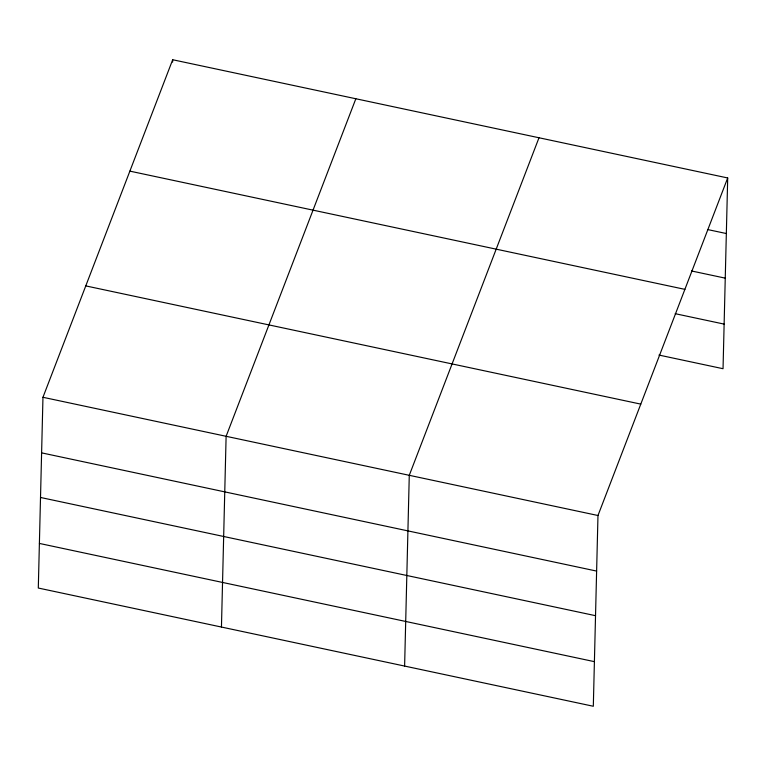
<?xml version="1.0" encoding="UTF-8"?>
<svg xmlns="http://www.w3.org/2000/svg" width="766" height="766" viewBox="0 0 766 766"><rect width="100%" height="100%" fill="white"/><g stroke="black" fill="none" stroke-linecap="round" stroke-linejoin="round"><path stroke-width="1.15" d="M42.963 397.286L38.3 588.039L593.315 706.262L597.978 515.508L727.7 177.961L172.685 59.738L42.963 397.286L597.978 515.508M172.628 62.103L172.685 59.738M221.451 627.048L226.114 436.304L355.845 98.757M404.611 666.066L409.274 475.313L538.996 137.765M727.7 177.961L723.037 368.714L658.971 355.07M707.707 229.57L726.34 233.534M691.468 270.953L725.249 278.144M129.875 171.134L684.89 289.356M675.2 313.687L724.129 324.104M85.773 285.9L640.788 404.122M41.603 452.859L596.618 571.082M40.512 497.469L595.527 615.692M39.392 543.429L594.406 661.652"/></g></svg>
